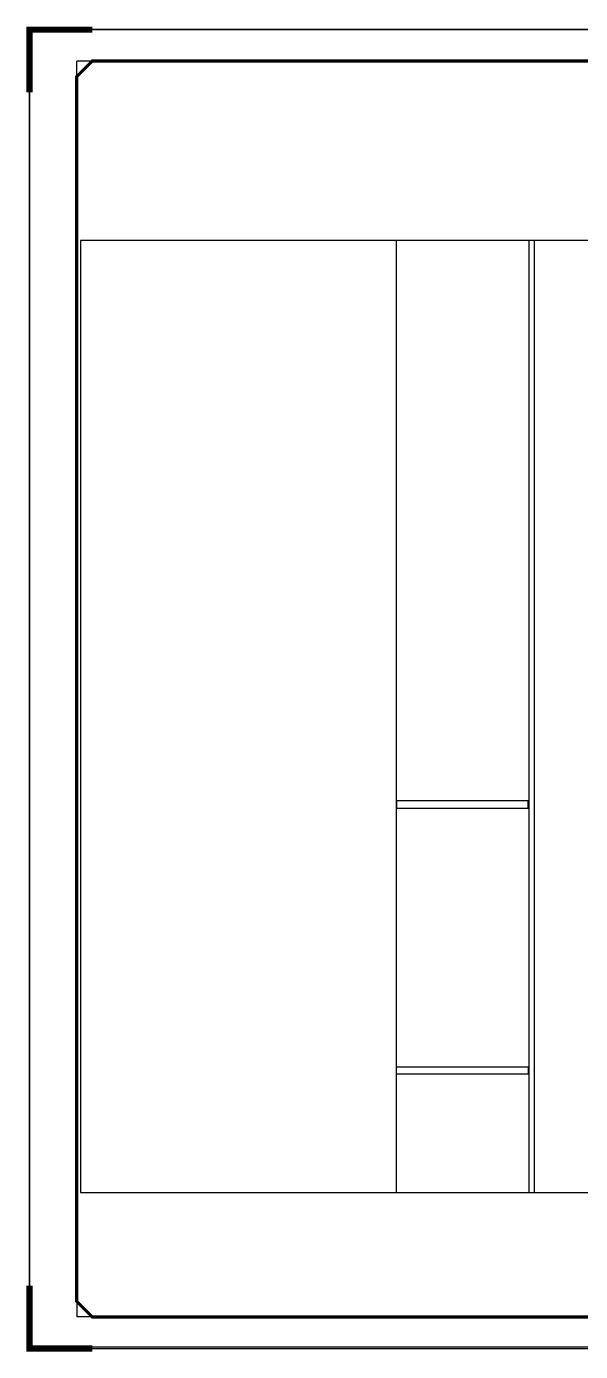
# Model space of a CAD drawing. Header units: inches. Extents: x 340055 to 349452, y -34649 to -30845.
# Drawn here: x 342111.1 to 342315.8, y -33308 to -32818.7 of the extents above; entities that cross this region are included whole.
import ezdxf

# ---------------------------------------------------------------- set-up
doc = ezdxf.new("R2010")
doc.units = ezdxf.units.IN
doc.header["$MEASUREMENT"] = 0
for name, color, linetype in [('3', 3, 'Continuous'), ('8', 8, 'Continuous'), ('NET IN', 3, 'Continuous')]:
    doc.layers.add(name, color=color, linetype=linetype)
doc.layers.add('TL-TIILE BLOCK A2$0$TL-TITLE BLOCK 1', color=7, linetype='Continuous', lineweight=50)

# ---------------------------------------------------------------- blocks, each defined once
blk = doc.blocks.new('kt kien truc 1')
at = {"layer": 'Defpoints'}
for p, q in [((20, 410), (15, 410)), ((15, 405), (15, 410)), ((15, 15), (15, 10)), ((20, 10), (15, 10))]:
    blk.add_line(p, q, dxfattribs=at)
at = {"layer": 'Defpoints', "color": 8, "const_width": 2}
for points in [[(0, 400), (0, 420), (20, 420)], [(0, 20), (0, 0), (20, 0)]]:
    blk.add_lwpolyline(points, dxfattribs=at)
at = {"layer": 'Defpoints', "color": 8}
blk.add_lwpolyline([(0, 0), (594, 0), (594, 420), (0, 420)], close=True, dxfattribs=at)
at = {"layer": 'TL-TIILE BLOCK A2$0$TL-TITLE BLOCK 1', "const_width": 1}
blk.add_lwpolyline([(20, 10), (579, 10), (584, 15), (584, 405), (579, 410), (20, 410), (15, 405), (15, 15)], close=True, dxfattribs=at)

msp = doc.modelspace()

# ---------------------------------------------------------------- linework, layer by layer
at = {"color": 8}
msp.add_lwpolyline([(342700.3884, -32897.6427), (342131.0505, -32897.6427), (342131.0505, -33249.2225), (342700.3884, -33249.2225)], close=True, dxfattribs=at)
at = {"layer": '8', "color": 2}
for p, q in [((342247.7754, -33249.2225), (342247.7754, -32897.6427)), ((342296.7754, -33249.2225), (342296.7754, -32897.6427)), ((342298.7754, -33249.2225), (342298.7754, -32897.6427))]:
    msp.add_line(p, q, dxfattribs=at)
for points in [[(342247.7754, -33107.3114), (342296.4421, -33107.3114), (342296.4421, -33104.6448), (342247.7754, -33104.6448)], [(342247.7754, -33202.891), (342296.4421, -33202.891), (342296.4421, -33205.5577), (342247.7754, -33205.5577)]]:
    msp.add_lwpolyline(points, close=True, dxfattribs=at)
at = {"layer": 'NET IN'}
msp.add_lwpolyline([(342112.2309, -32819.8165), (342801.0108, -32819.8165), (342801.0108, -33306.4171), (342112.2309, -33306.4171)], close=True, dxfattribs=at)

# ---------------------------------------------------------------- block references
at = {"layer": '3', "xscale": 1.159562065285868, "yscale": 1.159562065285868, "zscale": 1.159562065285868}
msp.add_blockref('kt kien truc 1', (342112.2309, -33306.8326), dxfattribs=at)

doc.saveas('drawing.dxf')
